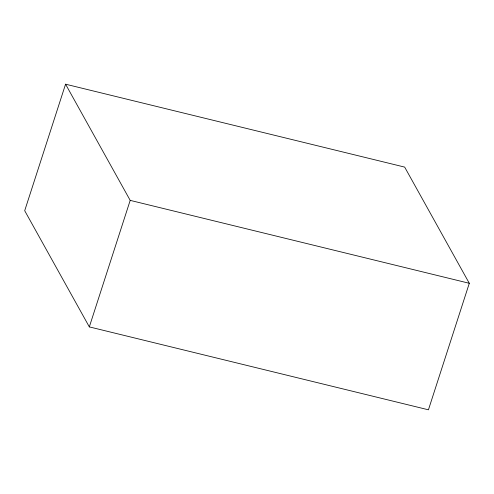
<?xml version="1.0" encoding="UTF-8"?>
<svg xmlns="http://www.w3.org/2000/svg" width="494" height="494" viewBox="0 0 494 494"><rect width="100%" height="100%" fill="white"/><g stroke="black" fill="none" stroke-linecap="round" stroke-linejoin="round"><path stroke-width="0.74" d="M65.566 84.19L24.7 210.71L89.328 326.898L428.434 409.81L469.3 283.29L404.672 167.102L65.566 84.19L130.194 200.379L89.328 326.898M130.194 200.379L469.3 283.29"/></g></svg>
